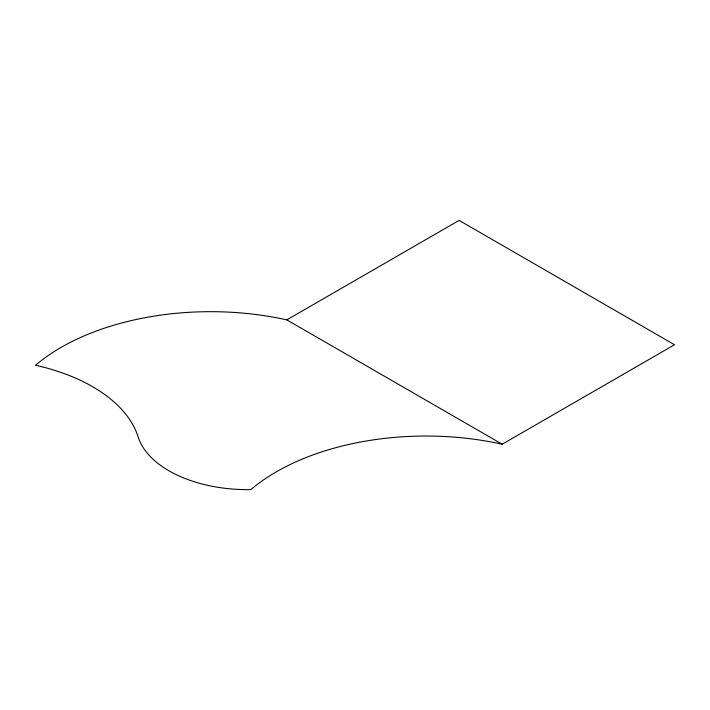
<?xml version="1.0" encoding="UTF-8"?>
<svg xmlns="http://www.w3.org/2000/svg" width="710" height="710" viewBox="0 0 710 710"><rect width="100%" height="100%" fill="white"/><g stroke="black" fill="none" stroke-linecap="round" stroke-linejoin="round"><path stroke-width="1.06" d="M286.813 319.873L459.122 220.393L674.5 344.749L502.192 444.229A211.642 122.191 0 0 0 250.879 489.607A111.372 64.299 0 0 1 138.113 436.845A164.489 94.971 0 0 0 35.5 365.251A211.642 122.191 0 0 1 286.813 319.873L502.192 444.229"/></g></svg>
